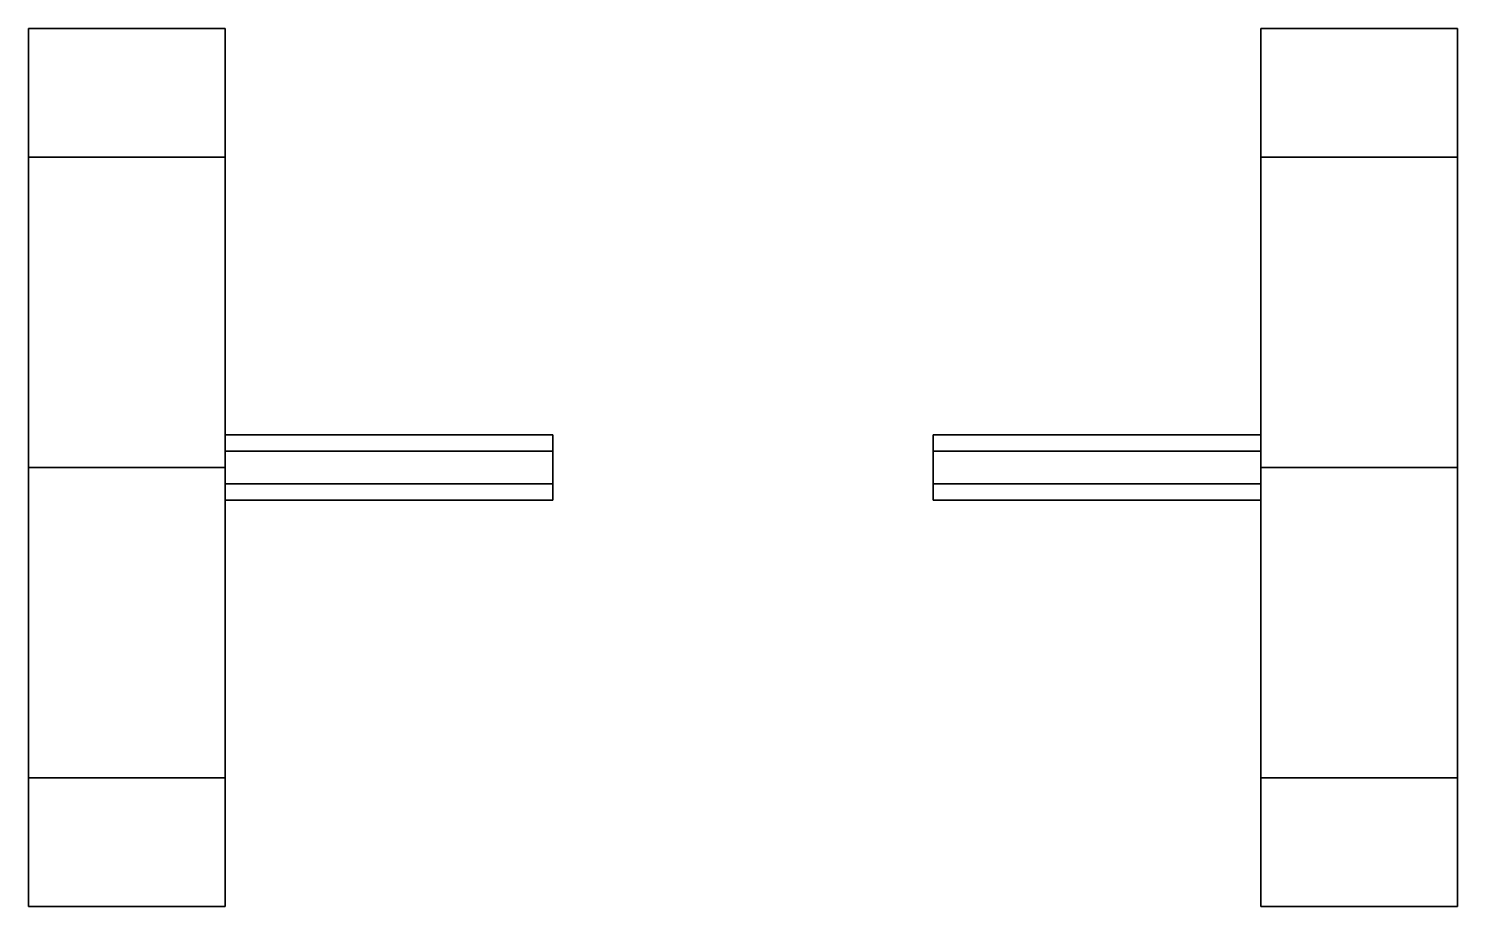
# Model space of a CAD drawing. Extents: x -1.09 to 1.09, y -0.67 to 0.67.
import ezdxf

# ---------------------------------------------------------------- set-up
doc = ezdxf.new("R2010")
doc.units = 0
doc.layers.add('WHEELS', color=2, linetype='CONTINUOUS')

msp = doc.modelspace()

# ---------------------------------------------------------------- linework, layer by layer
at = {"layer": 'WHEELS'}
for points in [[(-0.79, 0.4738, 0.4738), (-0.79, 0.67), (-1.09, 0.67), (-1.09, 0.4738, 0.4738)], [(-0.79, 0.67), (-0.79, 0.4738, -0.4738), (-1.09, 0.4738, -0.4738), (-1.09, 0.67)], [(-1.09, -0.67), (-1.09, 0.4738, 0.4738), (-1.09, 0.67), (-1.09, -0.4738, -0.4738)], [(-1.09, -0.4738, -0.4738), (-1.09, 0.67), (-1.09, 0.4738, -0.4738), (-1.09, 0, -0.67)], [(-0.79, -0.4738, -0.4738), (-0.79, 0.67), (-0.79, 0.4738, 0.4738), (-0.79, -0.67)], [(-0.79, 0, -0.67), (-0.79, 0.4738, -0.4738), (-0.79, 0.67), (-0.79, -0.4738, -0.4738)], [(0.79, -0.4738, -0.4738), (0.79, 0.67), (0.79, 0.4738, -0.4738), (0.79, 0, -0.67)], [(0.79, -0.67), (0.79, 0.4738, 0.4738), (0.79, 0.67), (0.79, -0.4738, -0.4738)], [(1.09, 0.67), (1.09, 0.4738, -0.4738), (0.79, 0.4738, -0.4738), (0.79, 0.67)], [(1.09, 0.4738, 0.4738), (1.09, 0.67), (0.79, 0.67), (0.79, 0.4738, 0.4738)], [(1.09, 0, -0.67), (1.09, 0.4738, -0.4738), (1.09, 0.67), (1.09, -0.4738, -0.4738)], [(1.09, -0.4738, -0.4738), (1.09, 0.67), (1.09, 0.4738, 0.4738), (1.09, -0.67)], [(-0.79, 0, 0.67), (-0.79, 0.4738, 0.4738), (-1.09, 0.4738, 0.4738), (-1.09, 0, 0.67)], [(-0.79, 0.4738, -0.4738), (-0.79, 0, -0.67), (-1.09, 0, -0.67), (-1.09, 0.4738, -0.4738)], [(-1.09, -0.4738, 0.4738), (-1.09, 0, 0.67), (-1.09, 0.4738, 0.4738), (-1.09, -0.67)], [(-0.79, -0.67), (-0.79, 0.4738, 0.4738), (-0.79, 0, 0.67), (-0.79, -0.4738, 0.4738)], [(0.79, -0.4738, 0.4738), (0.79, 0, 0.67), (0.79, 0.4738, 0.4738), (0.79, -0.67)], [(1.09, 0, 0.67), (1.09, 0.4738, 0.4738), (0.79, 0.4738, 0.4738), (0.79, 0, 0.67)], [(1.09, 0.4738, -0.4738), (1.09, 0, -0.67), (0.79, 0, -0.67), (0.79, 0.4738, -0.4738)], [(1.09, -0.67), (1.09, 0.4738, 0.4738), (1.09, 0, 0.67), (1.09, -0.4738, 0.4738)], [(-0.29, 0.025, 0.0433), (-0.29, 0.05), (-0.79, 0.05), (-0.79, 0.025, 0.0433)], [(-0.29, 0.05), (-0.29, 0.025, -0.0433), (-0.79, 0.025, -0.0433), (-0.79, 0.05)], [(0.79, 0.025, 0.0433), (0.79, 0.05), (0.29, 0.05), (0.29, 0.025, 0.0433)], [(0.79, 0.05), (0.79, 0.025, -0.0433), (0.29, 0.025, -0.0433), (0.29, 0.05)], [(-0.29, -0.025, 0.0433), (-0.29, 0.025, 0.0433), (-0.79, 0.025, 0.0433), (-0.79, -0.025, 0.0433)], [(-0.29, 0.025, -0.0433), (-0.29, -0.025, -0.0433), (-0.79, -0.025, -0.0433), (-0.79, 0.025, -0.0433)], [(0.79, -0.025, 0.0433), (0.79, 0.025, 0.0433), (0.29, 0.025, 0.0433), (0.29, -0.025, 0.0433)], [(0.79, 0.025, -0.0433), (0.79, -0.025, -0.0433), (0.29, -0.025, -0.0433), (0.29, 0.025, -0.0433)], [(-0.79, -0.4738, 0.4738), (-0.79, 0, 0.67), (-1.09, 0, 0.67), (-1.09, -0.4738, 0.4738)], [(-0.79, 0, -0.67), (-0.79, -0.4738, -0.4738), (-1.09, -0.4738, -0.4738), (-1.09, 0, -0.67)], [(1.09, -0.4738, 0.4738), (1.09, 0, 0.67), (0.79, 0, 0.67), (0.79, -0.4738, 0.4738)], [(1.09, 0, -0.67), (1.09, -0.4738, -0.4738), (0.79, -0.4738, -0.4738), (0.79, 0, -0.67)], [(-0.29, -0.05), (-0.29, -0.025, 0.0433), (-0.79, -0.025, 0.0433), (-0.79, -0.05)], [(-0.29, -0.025, -0.0433), (-0.29, -0.05), (-0.79, -0.05), (-0.79, -0.025, -0.0433)], [(0.79, -0.05), (0.79, -0.025, 0.0433), (0.29, -0.025, 0.0433), (0.29, -0.05)], [(0.79, -0.025, -0.0433), (0.79, -0.05), (0.29, -0.05), (0.29, -0.025, -0.0433)], [(-0.79, -0.67), (-0.79, -0.4738, 0.4738), (-1.09, -0.4738, 0.4738), (-1.09, -0.67)], [(-0.79, -0.4738, -0.4738), (-0.79, -0.67), (-1.09, -0.67), (-1.09, -0.4738, -0.4738)], [(1.09, -0.4738, -0.4738), (1.09, -0.67), (0.79, -0.67), (0.79, -0.4738, -0.4738)], [(1.09, -0.67), (1.09, -0.4738, 0.4738), (0.79, -0.4738, 0.4738), (0.79, -0.67)]]:
    msp.add_3dface(points, dxfattribs=at)

doc.saveas('drawing.dxf')
